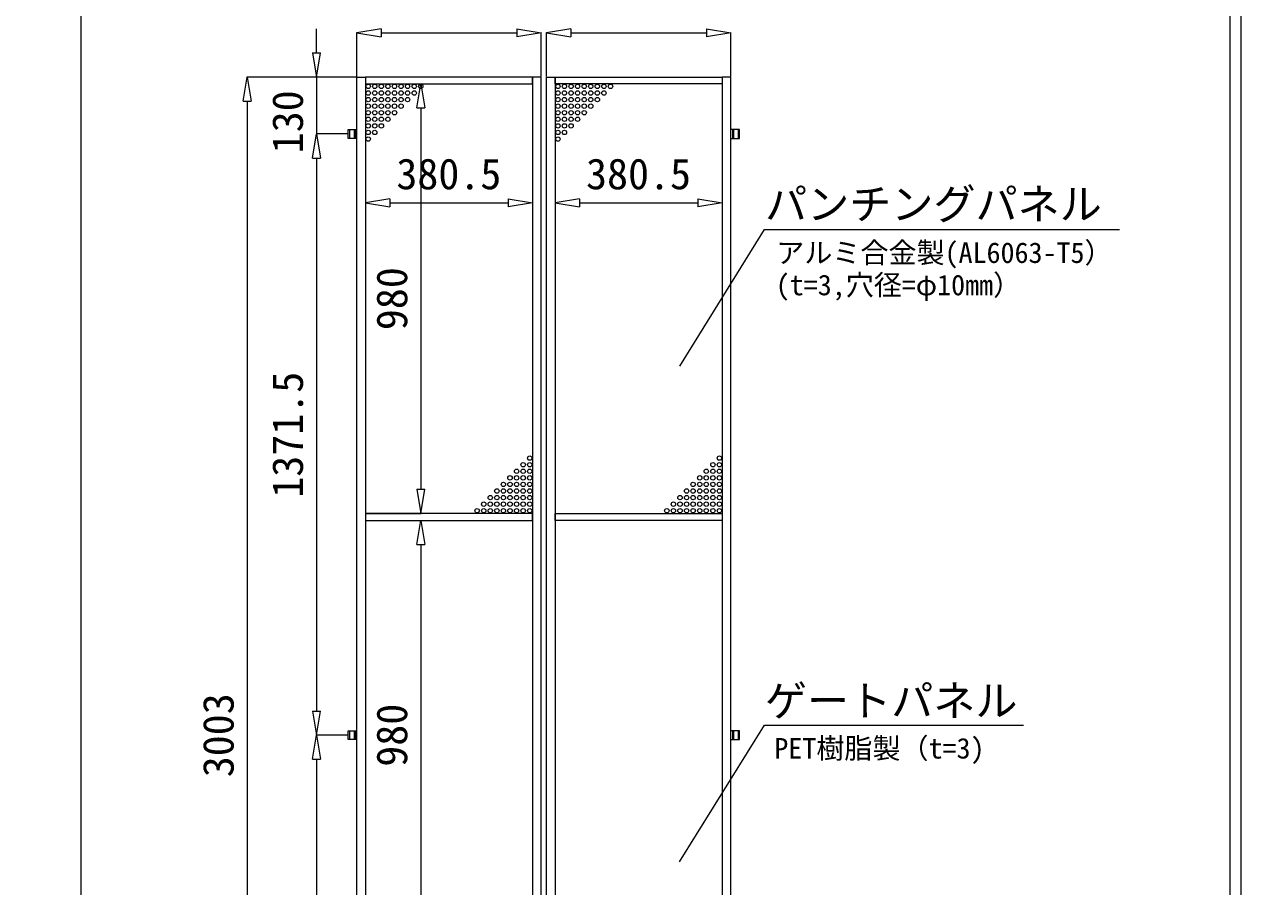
# Model space of a CAD drawing. Units: millimetres, scale not verified. Extents: x -10062 to 10062, y -16938 to 16938.
# Drawn here: x 7288 to 10062, y -11186 to -9219 of the extents above; entities that cross this region are included whole.
import ezdxf
from ezdxf.enums import TextEntityAlignment as Align

# ---------------------------------------------------------------- set-up
doc = ezdxf.new("R2010")
doc.units = ezdxf.units.MM
doc.header["$LTSCALE"] = 90
doc.linetypes.add('DASHED1', pattern=[1.8, 1.2, -0.6])
doc.layers.add('0-B_図面枠', color=134, linetype='Continuous', lineweight=18)
doc.styles.add('ＭＳ ゴシック', font='')
doc.styles.get('ＭＳ ゴシック').set_extended_font_data('MS Gothic')

msp = doc.modelspace()

# ---------------------------------------------------------------- linework, layer by layer
at = {"layer": '0-B_図面枠'}
for p, q in [((7954.72, -9284.04), (7954.72, -9229.04)), ((8101.66, -9229.34), (8046.66, -9238.51)), ((8046.66, -9338.04), (8046.66, -9237.51)), ((8046.66, -9238.51), (8101.66, -9247.67)), ((8101.66, -9229.34), (8101.66, -9247.67)), ((8101.66, -9238.51), (8411.66, -9238.51)), ((8411.66, -9229.34), (8466.66, -9238.51)), ((8411.66, -9229.34), (8411.66, -9247.67)), ((8466.66, -9238.51), (8411.66, -9247.67)), ((8466.66, -9338.04), (8466.66, -9237.51)), ((8534.36, -9229.34), (8479.36, -9238.51)), ((8479.36, -9338.04), (8479.36, -9237.51)), ((8479.36, -9238.51), (8534.36, -9247.67)), ((8534.36, -9229.34), (8534.36, -9247.67)), ((8534.36, -9238.51), (8844.36, -9238.51)), ((8844.36, -9229.34), (8899.36, -9238.51)), ((8844.36, -9229.34), (8844.36, -9247.67)), ((8899.36, -9238.51), (8844.36, -9247.67)), ((8899.36, -9338.04), (8899.36, -9237.51)), ((7945.56, -9284.04), (7954.72, -9339.04)), ((7945.56, -9284.04), (7963.89, -9284.04)), ((7954.72, -9339.04), (7963.89, -9284.04)), ((7787.44, -9394.04), (7796.6, -9339.04)), ((8045.66, -9339.04), (7795.6, -9339.04)), ((7796.6, -9339.04), (7805.77, -9394.04)), ((8045.66, -9339.04), (7953.72, -9339.04)), ((7954.72, -9339.04), (7954.72, -9469.03)), ((8066.41, -9355.54), (8066.41, -9627.17)), ((8067.41, -9354.54), (8193.41, -9354.54)), ((8183.24, -9409.54), (8192.41, -9354.54)), ((8192.41, -9354.54), (8201.57, -9409.54)), ((8446.91, -9355.54), (8446.91, -9627.17)), ((8499.11, -9355.54), (8499.11, -9627.17)), ((8879.61, -9355.54), (8879.61, -9627.17)), ((7787.44, -9394.04), (7805.77, -9394.04)), ((7796.6, -9394.04), (7796.6, -12287.03)), ((8183.24, -9409.54), (8201.57, -9409.54)), ((8192.41, -9409.54), (8192.41, -10279.54)), ((8042.87, -9459.04), (8042.87, -9479.03)), ((8903.15, -9459.04), (8903.15, -9479.03)), ((7945.56, -9524.03), (7954.72, -9469.03)), ((7945.56, -9524.03), (7954.72, -9469.03)), ((8025.66, -9469.03), (7953.72, -9469.03)), ((8025.66, -9469.03), (7953.72, -9469.03)), ((7954.72, -9469.03), (7963.89, -9524.03)), ((7954.72, -9469.03), (7963.89, -9524.03)), ((7945.56, -9524.03), (7963.89, -9524.03)), ((7945.56, -9524.03), (7963.89, -9524.03)), ((7954.72, -9524.03), (7954.72, -9579.04)), ((7954.72, -9524.03), (7954.72, -10785.54)), ((8121.41, -9617), (8066.41, -9626.17)), ((8066.41, -9626.17), (8121.41, -9635.34)), ((8121.41, -9617), (8121.41, -9635.34)), ((8121.41, -9626.17), (8391.91, -9626.17)), ((8391.91, -9617), (8446.91, -9626.17)), ((8391.91, -9617), (8391.91, -9635.34)), ((8446.91, -9626.17), (8391.91, -9635.34)), ((8554.11, -9617), (8499.11, -9626.17)), ((8499.11, -9626.17), (8554.11, -9635.34)), ((8554.11, -9617), (8554.11, -9635.34)), ((8554.11, -9626.17), (8824.61, -9626.17)), ((8824.61, -9617), (8879.61, -9626.17)), ((8824.61, -9617), (8824.61, -9635.34)), ((8879.61, -9626.17), (8824.61, -9635.34)), ((8976.74, -9687), (9786.23, -9687)), ((8183.24, -10279.54), (8192.41, -10334.54)), ((8183.24, -10279.54), (8201.57, -10279.54)), ((8192.41, -10334.54), (8201.57, -10279.54)), ((8067.41, -10334.54), (8193.41, -10334.54)), ((8067.41, -10350.54), (8193.41, -10350.54)), ((8183.24, -10405.54), (8192.41, -10350.54)), ((8192.41, -10350.54), (8201.57, -10405.54)), ((8183.24, -10405.54), (8201.57, -10405.54)), ((8192.41, -10405.54), (8192.41, -11275.54)), ((7945.56, -10785.54), (7954.72, -10840.54)), ((7945.56, -10785.54), (7963.89, -10785.54)), ((7954.72, -10840.54), (7963.89, -10785.54)), ((8976.38, -10817.59), (9567.4, -10817.59)), ((7945.56, -10895.53), (7954.72, -10840.54)), ((8025.66, -10840.54), (7953.72, -10840.54)), ((8025.66, -10840.54), (7953.72, -10840.54)), ((7954.72, -10840.54), (7963.89, -10895.53)), ((8042.87, -10830.54), (8042.87, -10850.53)), ((8903.15, -10830.54), (8903.15, -10850.53)), ((7945.56, -10895.53), (7963.89, -10895.53)), ((7954.72, -10895.53), (7954.72, -12157.04))]:
    msp.add_line(p, q, dxfattribs=at)
at = {"layer": '0-B_図面枠', "linetype": 'DASHED1'}
for p, q in [((8029.66, -9459.04), (8029.66, -9479.03)), ((8040.65, -9459.04), (8040.65, -9479.03)), ((8905.36, -9459.04), (8905.36, -9479.03)), ((8916.36, -9459.04), (8916.36, -9479.03)), ((8029.66, -10830.54), (8029.66, -10850.53)), ((8040.65, -10830.54), (8040.65, -10850.53)), ((8905.36, -10830.54), (8905.36, -10850.53)), ((8916.36, -10830.54), (8916.36, -10850.53))]:
    msp.add_line(p, q, dxfattribs=at)
at = {"layer": '0-B_図面枠'}
for points in [[(-10062.5, -3062.5), (10062.5, -3062.5), (10062.5, -16937.5), (-10062.5, -16937.5)], [(7417.7, -8501.17), (10037.64, -8501.17), (10037.64, -12685.82), (7417.7, -12685.82)], [(8046.66, -9339.04), (8066.41, -9339.04), (8066.41, -12342.04), (8046.66, -12342.04)], [(8446.91, -9339.04), (8066.41, -9339.04), (8066.41, -9354.54), (8446.91, -9354.54)], [(8466.66, -9339.04), (8446.91, -9339.04), (8446.91, -12342.04), (8466.66, -12342.04)], [(8479.36, -9339.04), (8499.11, -9339.04), (8499.11, -12342.04), (8479.36, -12342.04)], [(8499.11, -9339.04), (8879.61, -9339.04), (8879.61, -9354.54), (8499.11, -9354.54)], [(8899.36, -9339.04), (8879.61, -9339.04), (8879.61, -12342.04), (8899.36, -12342.04)], [(8446.91, -10334.54), (8066.41, -10334.54), (8066.41, -10350.54), (8446.91, -10350.54)], [(8499.11, -10334.54), (8879.61, -10334.54), (8879.61, -10350.54), (8499.11, -10350.54)]]:
    msp.add_lwpolyline(points, close=True, dxfattribs=at)
for points in [[(8046.66, -9479.03), (8026.66, -9479.03), (8026.66, -9459.04), (8046.66, -9459.04)], [(8899.36, -9479.03), (8919.36, -9479.03), (8919.36, -9459.04), (8899.36, -9459.04)], [(8783.06, -9998.58), (8976.38, -9687), (8976.74, -9687)], [(8782.69, -11129.17), (8976.02, -10817.59), (8976.38, -10817.59)], [(8046.66, -10850.53), (8026.66, -10850.53), (8026.66, -10830.54), (8046.66, -10830.54)], [(8899.36, -10850.53), (8919.36, -10850.53), (8919.36, -10830.54), (8899.36, -10830.54)]]:
    msp.add_lwpolyline(points, dxfattribs=at)
for centre in [(8072.41, -9360.54), (8072.41, -9375.53), (8087.41, -9360.54), (8087.41, -9375.53), (8102.41, -9360.54), (8102.41, -9375.53), (8117.41, -9360.54), (8117.41, -9375.53), (8132.41, -9360.54), (8132.41, -9375.53), (8147.41, -9360.54), (8147.41, -9375.53), (8162.41, -9360.54), (8162.41, -9375.53), (8177.41, -9360.54), (8177.41, -9375.53), (8192.41, -9360.54), (8505.11, -9360.54), (8505.11, -9375.53), (8520.11, -9360.54), (8520.11, -9375.53), (8535.11, -9360.54), (8535.11, -9375.53), (8550.11, -9360.54), (8550.11, -9375.53), (8565.11, -9360.54), (8565.11, -9375.53), (8580.11, -9360.54), (8580.11, -9375.53), (8595.11, -9360.54), (8595.11, -9375.53), (8610.11, -9360.54), (8610.11, -9375.53), (8625.11, -9360.54), (8072.41, -9390.54), (8072.41, -9405.54), (8087.41, -9390.54), (8087.41, -9405.54), (8102.41, -9390.54), (8102.41, -9405.54), (8117.41, -9390.54), (8117.41, -9405.54), (8132.41, -9390.54), (8132.41, -9405.54), (8147.41, -9390.54), (8147.41, -9405.54), (8162.41, -9390.54), (8505.11, -9390.54), (8505.11, -9405.54), (8520.11, -9390.54), (8520.11, -9405.54), (8535.11, -9390.54), (8535.11, -9405.54), (8550.11, -9390.54), (8550.11, -9405.54), (8565.11, -9390.54), (8565.11, -9405.54), (8580.11, -9390.54), (8580.11, -9405.54), (8595.11, -9390.54), (8072.41, -9420.53), (8072.41, -9435.54), (8087.41, -9420.53), (8087.41, -9435.54), (8102.41, -9420.53), (8102.41, -9435.54), (8117.41, -9420.53), (8117.41, -9435.54), (8132.41, -9420.53), (8505.11, -9420.53), (8505.11, -9435.54), (8520.11, -9420.53), (8520.11, -9435.54), (8535.11, -9420.53), (8535.11, -9435.54), (8550.11, -9420.53), (8550.11, -9435.54), (8565.11, -9420.53), (8072.41, -9450.54), (8072.41, -9465.53), (8087.41, -9450.54), (8087.41, -9465.53), (8102.41, -9450.54), (8505.11, -9450.54), (8505.11, -9465.53), (8520.11, -9450.54), (8520.11, -9465.53), (8535.11, -9450.54), (8072.41, -9480.54), (8505.11, -9480.54), (8440.91, -10208.54), (8873.61, -10208.54), (8410.9, -10238.53), (8425.91, -10223.54), (8425.91, -10238.53), (8440.91, -10223.54), (8440.91, -10238.53), (8843.61, -10238.53), (8858.61, -10223.54), (8858.61, -10238.53), (8873.61, -10223.54), (8873.61, -10238.53), (8380.91, -10268.54), (8395.91, -10253.54), (8395.91, -10268.54), (8410.9, -10253.54), (8410.9, -10268.54), (8425.91, -10253.54), (8425.91, -10268.54), (8440.91, -10253.54), (8440.91, -10268.54), (8813.61, -10268.54), (8828.61, -10253.54), (8828.61, -10268.54), (8843.61, -10253.54), (8843.61, -10268.54), (8858.61, -10253.54), (8858.61, -10268.54), (8873.61, -10253.54), (8873.61, -10268.54), (8365.9, -10283.53), (8380.91, -10283.53), (8395.91, -10283.53), (8410.9, -10283.53), (8425.91, -10283.53), (8440.91, -10283.53), (8798.61, -10283.53), (8813.61, -10283.53), (8828.61, -10283.53), (8843.61, -10283.53), (8858.61, -10283.53), (8873.61, -10283.53), (8335.91, -10313.54), (8350.91, -10298.54), (8350.91, -10313.54), (8365.9, -10298.54), (8365.9, -10313.54), (8380.91, -10298.54), (8380.91, -10313.54), (8395.91, -10298.54), (8395.91, -10313.54), (8410.9, -10298.54), (8410.9, -10313.54), (8425.91, -10298.54), (8425.91, -10313.54), (8440.91, -10298.54), (8440.91, -10313.54), (8768.61, -10313.54), (8783.61, -10298.54), (8783.61, -10313.54), (8798.61, -10298.54), (8798.61, -10313.54), (8813.61, -10298.54), (8813.61, -10313.54), (8828.61, -10298.54), (8828.61, -10313.54), (8843.61, -10298.54), (8843.61, -10313.54), (8858.61, -10298.54), (8858.61, -10313.54), (8873.61, -10298.54), (8873.61, -10313.54), (8320.9, -10328.53), (8335.91, -10328.53), (8350.91, -10328.53), (8365.9, -10328.53), (8380.91, -10328.53), (8395.91, -10328.53), (8410.9, -10328.53), (8425.91, -10328.53), (8440.91, -10328.53), (8753.61, -10328.53), (8768.61, -10328.53), (8783.61, -10328.53), (8798.61, -10328.53), (8813.61, -10328.53), (8828.61, -10328.53), (8843.61, -10328.53), (8858.61, -10328.53), (8873.61, -10328.53)]:
    msp.add_circle(centre, 5, dxfattribs=at)

# ---------------------------------------------------------------- texts
at = {"layer": '0-B_図面枠', "style": 'ＭＳ ゴシック'}
for s, p in [('130', (7944.82, -9512.99)), ('980', (8182.51, -9916.54)), ('1371.5', (7944.82, -10298.79)), ('3003', (7786.7, -10936.54)), ('980', (8182.51, -10912.54))]:
    msp.add_text(s, height=70.38, rotation=90, dxfattribs=at).set_placement(p, align=Align.BOTTOM_LEFT)
for s, height, p in [('380.5', 70.38, (8136.66, -9616.27)), ('380.5', 70.38, (8569.36, -9616.27)), ('パンチングパネル', 70.38, (8977.73, -9685.12)), ('アルミ合金製(AL6063-T5）', 46.92, (9003.14, -9777.39)), ('(t=3,穴径=φ10mm）', 46.92, (9002.05, -9851.07)), ('ゲートパネル', 70.38, (8977.37, -10818.27)), ('PET樹脂製（t=3)', 46.92, (8998.8, -10907.98))]:
    msp.add_text(s, height=height, dxfattribs=at).set_placement(p, align=Align.BOTTOM_LEFT)

doc.saveas('drawing.dxf')
